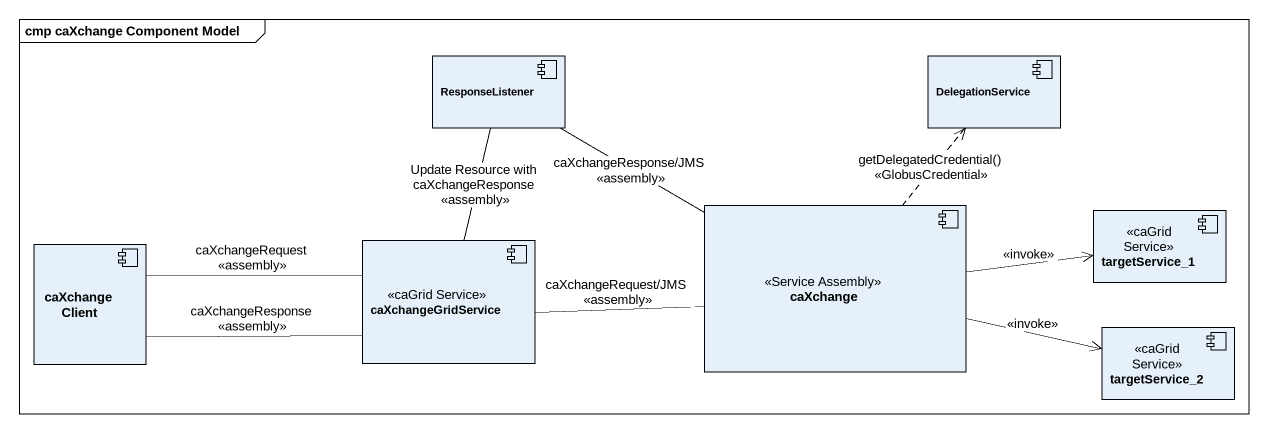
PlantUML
@startuml
mainframe cmp caXchange Component Model
component ResponseListener
component DelegationService
component caXchange <<Service Assembly>>
component targetService_1 <<caGrid Service>>
component caXchangeClient
component caXchangeGridService <<caGrid Service>>
component targetService_2 <<caGrid Service>>
ResponseListener -right- caXchange : caXchangeResponse/JMS\n<<assembly>>
ResponseListener -- caXchangeGridService : Update Resource with caXchangeResponse\n<<assembly>>
caXchange .up.> DelegationService : getDelegatedCredential()\n<<GlobusCredential>>
caXchange -right-> targetService_1 : <<invoke>>
caXchange -right-> targetService_2 : <<invoke>>
caXchangeClient -right- caXchangeGridService : caXchangeResponse\n<<assembly>>
caXchangeClient -right- caXchangeGridService : caXchangeRequest\n<<assembly>>
caXchangeGridService -right- caXchange : caXchangeRequest/JMS\n<<assembly>>
@enduml
